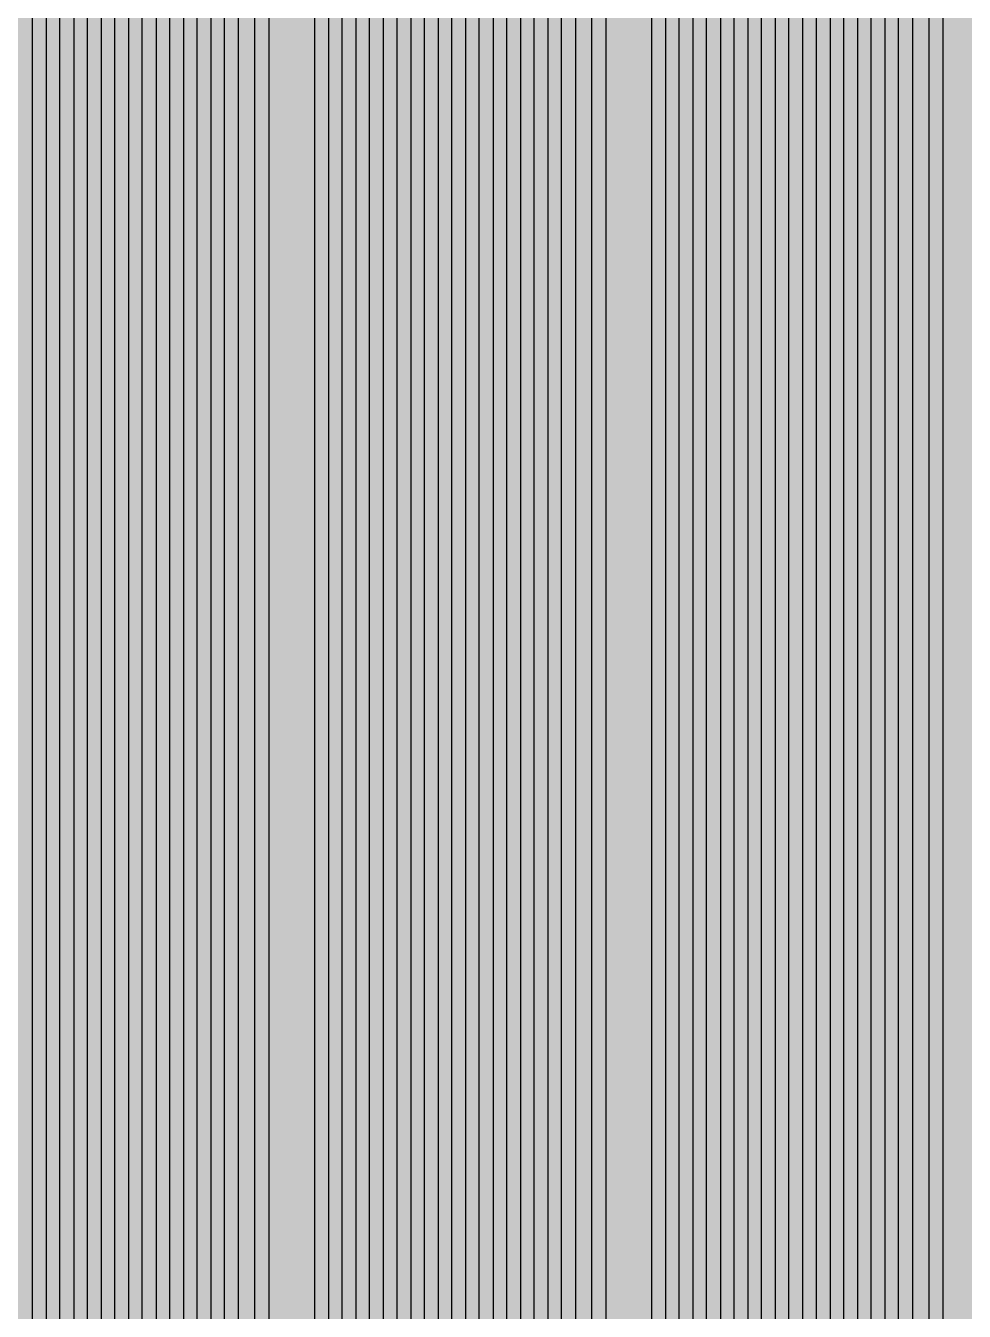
# Model space of a CAD drawing. Header units: metres. Extents: x -7240 to 10960, y -29667 to 1823.
# Drawn here: x 420 to 659.5, y -15233.6 to -14905.6 of the extents above; entities that cross this region are included whole.
import ezdxf

# ---------------------------------------------------------------- set-up
doc = ezdxf.new("R2010")
doc.units = ezdxf.units.M
doc.layers.add('Metal1', color=4, linetype='CONTINUOUS')
doc.layers.add('Polyimide', color=7, linetype='CONTINUOUS')

msp = doc.modelspace()

# ---------------------------------------------------------------- hatches: boundary and pattern name
at = {"layer": 'Polyimide'}
msp.add_hatch(color=7, dxfattribs=at).paths.add_polyline_path([(4088.45, -11806.89), (4098.72, -11851.21), (4115.58, -11893.47), (4138.63, -11932.7), (4167.35, -11967.99), (4201.08, -11998.53), (4239.03, -12023.62), (4280.35, -12042.68), (4349.18, -12073.73), (4413.2, -12113.76), (4471.26, -12162.04), (4522.3, -12217.69), (4565.39, -12279.7), (4599.74, -12346.94), (4624.73, -12418.19), (4639.91, -12492.16), (4645, -12567.5), (4639.91, -12642.84), (4624.73, -12716.8), (4599.74, -12788.06), (4565.39, -12855.3), (4522.3, -12917.31), (4471.26, -12972.96), (4413.2, -13021.24), (4349.18, -13061.27), (4280.35, -13092.32), (4239.03, -13111.38), (4201.08, -13136.47), (4167.35, -13167.01), (4138.63, -13202.3), (4115.58, -13241.52), (4098.72, -13283.78), (4088.45, -13328.11), (4085, -13373.48), (4085, -13567.5), (4099.45, -13861.55), (4142.64, -14152.77), (4214.18, -14438.35), (4313.36, -14715.55), (4439.24, -14981.69), (4590.59, -15234.21), (4765.97, -15470.68), (4963.68, -15688.82), (5181.82, -15886.53), (5418.29, -16061.91), (5670.81, -16213.26), (5936.95, -16339.14), (6214.15, -16438.32), (6499.73, -16509.85), (6790.95, -16553.05), (7085, -16567.5), (9960.38, -16567.5), (10038.79, -16571.35), (10116.45, -16582.87), (10192.6, -16601.95), (10266.52, -16628.4), (10337.49, -16661.96), (10404.83, -16702.32), (10467.89, -16749.09), (10526.06, -16801.81), (10578.78, -16859.98), (10625.55, -16923.04), (10665.91, -16990.38), (10699.48, -17061.35), (10725.93, -17135.27), (10745, -17211.43), (10756.52, -17289.08), (10760.38, -17367.5), (10760.38, -21957.3), (10721.61, -22012.91), (10685.97, -22070.59), (10653.58, -22130.14), (10624.53, -22191.39), (10598.92, -22254.16), (10576.82, -22318.25), (10558.3, -22383.46), (10543.41, -22449.6), (10532.21, -22516.46), (10524.72, -22583.84), (10520.97, -22651.53), (10520.97, -22719.32), (10524.72, -22787.01), (10532.21, -22854.38), (10543.41, -22921.24), (10558.3, -22987.38), (10576.82, -23052.6), (10598.92, -23116.68), (10624.53, -23179.45), (10653.58, -23240.71), (10685.97, -23300.26), (10721.61, -23357.93), (10760.38, -23413.54), (10760.38, -28667.5), (10756.52, -28745.91), (10745, -28823.57), (10725.93, -28899.73), (10699.48, -28973.65), (10665.91, -29044.62), (10625.55, -29111.96), (10578.78, -29175.01), (10526.06, -29233.19), (10467.89, -29285.91), (10404.83, -29332.68), (10337.49, -29373.04), (10266.52, -29406.6), (10192.6, -29433.05), (10116.45, -29452.13), (10038.79, -29463.65), (9960.38, -29467.5), (-6239.63, -29467.5), (-6318.04, -29463.65), (-6395.7, -29452.13), (-6471.85, -29433.05), (-6545.77, -29406.6), (-6616.74, -29373.04), (-6684.08, -29332.68), (-6747.14, -29285.91), (-6805.31, -29233.19), (-6858.03, -29175.01), (-6904.8, -29111.96), (-6945.16, -29044.62), (-6978.73, -28973.65), (-7005.18, -28899.73), (-7024.25, -28823.57), (-7035.77, -28745.91), (-7039.63, -28667.5), (-7039.63, -23426.32), (-6999.36, -23370.07), (-6962.33, -23311.63), (-6928.66, -23251.2), (-6898.45, -23188.96), (-6871.81, -23125.12), (-6848.81, -23059.88), (-6829.53, -22993.44), (-6814.04, -22926.02), (-6802.37, -22857.83), (-6794.57, -22789.09), (-6790.67, -22720.02), (-6790.67, -22650.84), (-6794.57, -22581.77), (-6802.37, -22513.03), (-6814.04, -22444.84), (-6829.53, -22377.42), (-6848.81, -22310.98), (-6871.81, -22245.74), (-6898.45, -22181.89), (-6928.66, -22119.66), (-6962.33, -22059.22), (-6999.36, -22000.79), (-7039.63, -21944.54), (-7039.63, -17367.5), (-7035.77, -17289.08), (-7024.25, -17211.43), (-7005.18, -17135.27), (-6978.73, -17061.35), (-6945.16, -16990.38), (-6904.8, -16923.04), (-6858.03, -16859.98), (-6805.31, -16801.81), (-6747.14, -16749.09), (-6684.08, -16702.32), (-6616.74, -16661.96), (-6545.77, -16628.4), (-6471.85, -16601.95), (-6395.7, -16582.87), (-6318.04, -16571.35), (-6239.63, -16567.5), (-3334, -16567.5), (-3039.95, -16553.05), (-2748.73, -16509.85), (-2463.15, -16438.32), (-2185.95, -16339.14), (-1919.81, -16213.26), (-1667.29, -16061.91), (-1430.82, -15886.53), (-1212.68, -15688.82), (-1014.97, -15470.68), (-839.59, -15234.21), (-688.24, -14981.69), (-562.36, -14715.55), (-463.18, -14438.35), (-391.64, -14152.77), (-348.45, -13861.55), (-334, -13567.5), (-334, -13373.48), (-337.45, -13328.11), (-347.72, -13283.78), (-364.58, -13241.52), (-387.63, -13202.3), (-416.35, -13167.01), (-450.08, -13136.47), (-488.03, -13111.38), (-529.35, -13092.32), (-529.35, -13092.32), (-598.18, -13061.27), (-662.2, -13021.24), (-720.26, -12972.96), (-771.3, -12917.31), (-814.39, -12855.3), (-848.74, -12788.06), (-873.73, -12716.8), (-888.91, -12642.84), (-894, -12567.5), (-888.91, -12492.16), (-873.73, -12418.19), (-848.74, -12346.94), (-814.39, -12279.7), (-771.3, -12217.69), (-720.26, -12162.04), (-662.2, -12113.76), (-598.18, -12073.73), (-529.35, -12042.68), (-488.03, -12023.62), (-450.08, -11998.53), (-416.35, -11967.99), (-387.63, -11932.7), (-364.58, -11893.47), (-347.72, -11851.21), (-337.45, -11806.89), (-334, -11761.52), (-334, -11074.31), (-337.45, -11028.94), (-347.72, -10984.62), (-364.58, -10942.36), (-387.63, -10903.13), (-416.35, -10867.84), (-450.08, -10837.3), (-488.03, -10812.21), (-529.35, -10793.16), (-529.35, -10793.16), (-598.18, -10762.1), (-662.2, -10722.07), (-720.26, -10673.8), (-771.3, -10618.15), (-814.39, -10556.13), (-848.74, -10488.89), (-873.73, -10417.64), (-888.91, -10343.67), (-894, -10268.33), (-888.91, -10192.99), (-873.73, -10119.03), (-848.74, -10047.77), (-814.39, -9980.53), (-771.3, -9918.52), (-720.26, -9862.87), (-662.2, -9814.59), (-598.18, -9774.56), (-529.35, -9743.51), (-488.03, -9724.45), (-450.08, -9699.36), (-416.35, -9668.82), (-387.63, -9633.53), (-364.58, -9594.31), (-347.72, -9552.05), (-337.45, -9507.72), (-334, -9462.35), (-334, -8775.14), (-337.45, -8729.78), (-347.72, -8685.45), (-364.58, -8643.19), (-387.63, -8603.96), (-416.35, -8568.68), (-450.08, -8538.14), (-488.03, -8513.05), (-529.35, -8493.99), (-529.35, -8493.99), (-598.18, -8462.94), (-662.2, -8422.91), (-720.26, -8374.63), (-771.3, -8318.98), (-814.39, -8256.97), (-848.74, -8189.73), (-873.73, -8118.47), (-888.91, -8044.5), (-894, -7969.17), (-888.91, -7893.83), (-873.73, -7819.86), (-848.74, -7748.61), (-814.39, -7681.36), (-771.3, -7619.35), (-720.26, -7563.7), (-662.2, -7515.42), (-598.18, -7475.4), (-529.35, -7444.34), (-529.35, -7444.34), (-488.03, -7425.28), (-450.08, -7400.2), (-416.35, -7369.66), (-387.63, -7334.37), (-364.58, -7295.14), (-347.72, -7252.88), (-337.45, -7208.56), (-334, -7163.19), (-334, -6475.98), (-337.45, -6430.61), (-347.72, -6386.29), (-364.58, -6344.02), (-387.63, -6304.8), (-416.35, -6269.51), (-450.08, -6238.97), (-488.03, -6213.88), (-529.35, -6194.82), (-529.35, -6194.82), (-598.18, -6163.77), (-662.2, -6123.74), (-720.26, -6075.46), (-771.3, -6019.81), (-814.39, -5957.8), (-848.74, -5890.56), (-873.73, -5819.31), (-888.91, -5745.34), (-894, -5670), (-888.91, -5594.66), (-873.73, -5520.69), (-848.74, -5449.44), (-814.39, -5382.2), (-771.3, -5320.19), (-720.26, -5264.54), (-662.2, -5216.26), (-598.18, -5176.23), (-529.35, -5145.18), (-529.35, -5145.18), (-488.03, -5126.12), (-450.08, -5101.03), (-416.35, -5070.49), (-387.63, -5035.2), (-364.58, -4995.98), (-347.72, -4953.71), (-337.45, -4909.39), (-334, -4864.02), (-334, 380), (-334, 1522.5), (-289, 1522.5), (-288.78, 1515.63), (-288.1, 1508.79), (-286.98, 1502.02), (-285.42, 1495.32), (-283.43, 1488.75), (-281.01, 1482.32), (-278.17, 1476.06), (-274.93, 1470), (-271.3, 1464.17), (-267.3, 1458.58), (-262.94, 1453.27), (-258.25, 1448.25), (-253.23, 1443.56), (-247.92, 1439.2), (-242.33, 1435.2), (-236.5, 1431.57), (-230.44, 1428.33), (-224.18, 1425.49), (-217.75, 1423.07), (-211.18, 1421.08), (-204.48, 1419.52), (-197.71, 1418.4), (-190.87, 1417.72), (-184, 1417.5), (-177.13, 1417.72), (-170.29, 1418.4), (-163.52, 1419.52), (-156.82, 1421.08), (-150.25, 1423.07), (-143.82, 1425.49), (-137.56, 1428.33), (-131.5, 1431.57), (-125.67, 1435.2), (-120.08, 1439.2), (-114.77, 1443.56), (-109.75, 1448.25), (-105.06, 1453.27), (-100.7, 1458.58), (-96.7, 1464.17), (-93.07, 1470), (-89.83, 1476.06), (-86.99, 1482.32), (-84.57, 1488.75), (-82.58, 1495.32), (-81.02, 1502.02), (-79.9, 1508.79), (-79.22, 1515.63), (-79, 1522.5), (1786, 1522.5), (3835, 1522.5), (3835.21, 1529.04), (3835.86, 1535.55), (3836.92, 1542.01), (3838.41, 1548.38), (3840.31, 1554.64), (3842.61, 1560.77), (3845.31, 1566.73), (3848.4, 1572.5), (3851.85, 1578.06), (3855.66, 1583.38), (3859.82, 1588.43), (3864.29, 1593.21), (3869.07, 1597.68), (3874.12, 1601.84), (3879.44, 1605.65), (3885, 1609.1), (3890.77, 1612.19), (3896.73, 1614.89), (3902.86, 1617.19), (3909.12, 1619.09), (3915.49, 1620.58), (3921.95, 1621.64), (3928.46, 1622.29), (3935, 1622.5), (3941.54, 1622.29), (3948.05, 1621.64), (3954.51, 1620.58), (3960.88, 1619.09), (3967.14, 1617.19), (3973.27, 1614.89), (3979.23, 1612.19), (3985, 1609.1), (3990.56, 1605.65), (3995.88, 1601.84), (4000.93, 1597.68), (4005.71, 1593.21), (4010.18, 1588.43), (4014.34, 1583.38), (4018.15, 1578.06), (4021.6, 1572.5), (4024.69, 1566.73), (4027.39, 1560.77), (4029.69, 1554.64), (4031.59, 1548.38), (4033.08, 1542.01), (4034.14, 1535.55), (4034.79, 1529.04), (4035, 1522.5), (4085, 1522.5), (4085, 380), (4085, 330), (4085, -4864.02), (4088.45, -4909.39), (4098.72, -4953.71), (4115.58, -4995.98), (4138.63, -5035.2), (4167.35, -5070.49), (4201.08, -5101.03), (4239.03, -5126.12), (4280.35, -5145.18), (4280.35, -5145.18), (4349.18, -5176.23), (4413.2, -5216.26), (4471.26, -5264.54), (4522.3, -5320.19), (4565.39, -5382.2), (4599.74, -5449.44), (4624.73, -5520.69), (4639.91, -5594.66), (4645, -5670), (4639.91, -5745.34), (4624.73, -5819.31), (4599.74, -5890.56), (4565.39, -5957.8), (4522.3, -6019.81), (4471.26, -6075.46), (4413.2, -6123.74), (4349.18, -6163.77), (4280.35, -6194.82), (4239.03, -6213.88), (4201.08, -6238.97), (4167.35, -6269.51), (4138.63, -6304.8), (4115.58, -6344.02), (4098.72, -6386.29), (4088.45, -6430.61), (4085, -6475.98), (4085, -11761.52), (4088.45, -11806.89)])

# ---------------------------------------------------------------- linework, layer by layer
at = {"layer": 'Metal1'}
for points in [[(421.75, -15255.7), (421.75, -15232.85), (421.75, -15209.99), (421.75, -15187.13), (421.75, -15164.27), (421.75, -15141.42), (421.75, -15118.56), (421.75, -15095.7), (421.75, -15072.85), (421.75, -15049.99), (421.75, -15027.13), (421.75, -15004.28), (421.75, -14981.42), (421.75, -14958.56), (421.75, -14935.71), (421.75, -14912.85), (421.75, -14889.99)], [(425.25, -14889.99), (425.25, -14912.85), (425.25, -14935.71), (425.25, -14958.56), (425.25, -14981.42), (425.25, -15004.28), (425.25, -15027.13), (425.25, -15049.99), (425.25, -15072.85), (425.25, -15095.7), (425.25, -15118.56), (425.25, -15141.42), (425.25, -15164.27), (425.25, -15187.13), (425.25, -15209.99), (425.25, -15232.85), (425.25, -15255.7)], [(428.75, -15255.7), (428.75, -15232.85), (428.75, -15209.99), (428.75, -15187.13), (428.75, -15164.27), (428.75, -15141.42), (428.75, -15118.56), (428.75, -15095.7), (428.75, -15072.85), (428.75, -15049.99), (428.75, -15027.13), (428.75, -15004.28), (428.75, -14981.42), (428.75, -14958.56), (428.75, -14935.71), (428.75, -14912.85), (428.75, -14889.99)], [(432.25, -14889.99), (432.25, -14912.85), (432.25, -14935.71), (432.25, -14958.56), (432.25, -14981.42), (432.25, -15004.28), (432.25, -15027.13), (432.25, -15049.99), (432.25, -15072.85), (432.25, -15095.7), (432.25, -15118.56), (432.25, -15141.42), (432.25, -15164.27), (432.25, -15187.13), (432.25, -15209.99), (432.25, -15232.85), (432.25, -15255.7)], [(435.75, -15255.7), (435.75, -15232.85), (435.75, -15209.99), (435.75, -15187.13), (435.75, -15164.27), (435.75, -15141.42), (435.75, -15118.56), (435.75, -15095.7), (435.75, -15072.85), (435.75, -15049.99), (435.75, -15027.13), (435.75, -15004.28), (435.75, -14981.42), (435.75, -14958.56), (435.75, -14935.71), (435.75, -14912.85), (435.75, -14889.99)], [(439.25, -14889.99), (439.25, -14912.85), (439.25, -14935.71), (439.25, -14958.56), (439.25, -14981.42), (439.25, -15004.28), (439.25, -15027.13), (439.25, -15049.99), (439.25, -15072.85), (439.25, -15095.7), (439.25, -15118.56), (439.25, -15141.42), (439.25, -15164.27), (439.25, -15187.13), (439.25, -15209.99), (439.25, -15232.85), (439.25, -15255.7)], [(442.75, -15255.7), (442.75, -15232.85), (442.75, -15209.99), (442.75, -15187.13), (442.75, -15164.27), (442.75, -15141.42), (442.75, -15118.56), (442.75, -15095.7), (442.75, -15072.85), (442.75, -15049.99), (442.75, -15027.13), (442.75, -15004.28), (442.75, -14981.42), (442.75, -14958.56), (442.75, -14935.71), (442.75, -14912.85), (442.75, -14889.99)], [(446.25, -14889.99), (446.25, -14912.85), (446.25, -14935.71), (446.25, -14958.56), (446.25, -14981.42), (446.25, -15004.28), (446.25, -15027.13), (446.25, -15049.99), (446.25, -15072.85), (446.25, -15095.7), (446.25, -15118.56), (446.25, -15141.42), (446.25, -15164.27), (446.25, -15187.13), (446.25, -15209.99), (446.25, -15232.85), (446.25, -15255.7)], [(449.75, -15255.7), (449.75, -15232.85), (449.75, -15209.99), (449.75, -15187.13), (449.75, -15164.27), (449.75, -15141.42), (449.75, -15118.56), (449.75, -15095.7), (449.75, -15072.85), (449.75, -15049.99), (449.75, -15027.13), (449.75, -15004.28), (449.75, -14981.42), (449.75, -14958.56), (449.75, -14935.71), (449.75, -14912.85), (449.75, -14889.99)], [(453.25, -14889.99), (453.25, -14912.85), (453.25, -14935.71), (453.25, -14958.56), (453.25, -14981.42), (453.25, -15004.28), (453.25, -15027.13), (453.25, -15049.99), (453.25, -15072.85), (453.25, -15095.7), (453.25, -15118.56), (453.25, -15141.42), (453.25, -15164.27), (453.25, -15187.13), (453.25, -15209.99), (453.25, -15232.85), (453.25, -15255.7)], [(456.75, -15255.7), (456.75, -15232.85), (456.75, -15209.99), (456.75, -15187.13), (456.75, -15164.27), (456.75, -15141.42), (456.75, -15118.56), (456.75, -15095.7), (456.75, -15072.85), (456.75, -15049.99), (456.75, -15027.13), (456.75, -15004.28), (456.75, -14981.42), (456.75, -14958.56), (456.75, -14935.71), (456.75, -14912.85), (456.75, -14889.99)], [(460.25, -14889.99), (460.25, -14912.85), (460.25, -14935.71), (460.25, -14958.56), (460.25, -14981.42), (460.25, -15004.28), (460.25, -15027.13), (460.25, -15049.99), (460.25, -15072.85), (460.25, -15095.7), (460.25, -15118.56), (460.25, -15141.42), (460.25, -15164.27), (460.25, -15187.13), (460.25, -15209.99), (460.25, -15232.85), (460.25, -15255.7)], [(463.75, -15255.7), (463.75, -15232.85), (463.75, -15209.99), (463.75, -15187.13), (463.75, -15164.27), (463.75, -15141.42), (463.75, -15118.56), (463.75, -15095.7), (463.75, -15072.85), (463.75, -15049.99), (463.75, -15027.13), (463.75, -15004.28), (463.75, -14981.42), (463.75, -14958.56), (463.75, -14935.71), (463.75, -14912.85), (463.75, -14889.99)], [(467.25, -14889.99), (467.25, -14912.85), (467.25, -14935.71), (467.25, -14958.56), (467.25, -14981.42), (467.25, -15004.28), (467.25, -15027.13), (467.25, -15049.99), (467.25, -15072.85), (467.25, -15095.7), (467.25, -15118.56), (467.25, -15141.42), (467.25, -15164.27), (467.25, -15187.13), (467.25, -15209.99), (467.25, -15232.85), (467.25, -15255.7)], [(470.75, -15255.7), (470.75, -15232.85), (470.75, -15209.99), (470.75, -15187.13), (470.75, -15164.27), (470.75, -15141.42), (470.75, -15118.56), (470.75, -15095.7), (470.75, -15072.85), (470.75, -15049.99), (470.75, -15027.13), (470.75, -15004.28), (470.75, -14981.42), (470.75, -14958.56), (470.75, -14935.71), (470.75, -14912.85), (470.75, -14889.99)], [(474.25, -14889.99), (474.25, -14912.85), (474.25, -14935.71), (474.25, -14958.56), (474.25, -14981.42), (474.25, -15004.28), (474.25, -15027.13), (474.25, -15049.99), (474.25, -15072.85), (474.25, -15095.7), (474.25, -15118.56), (474.25, -15141.42), (474.25, -15164.27), (474.25, -15187.13), (474.25, -15209.99), (474.25, -15232.85), (474.25, -15255.7)], [(478.5, -15255.7), (478.5, -15232.85), (478.5, -15209.99), (478.5, -15187.13), (478.5, -15164.27), (478.5, -15141.42), (478.5, -15118.56), (478.5, -15095.7), (478.5, -15072.85), (478.5, -15049.99), (478.5, -15027.13), (478.5, -15004.28), (478.5, -14981.42), (478.5, -14958.56), (478.5, -14935.71), (478.5, -14912.85), (478.5, -14889.99)], [(482, -14889.99), (482, -14912.85), (482, -14935.71), (482, -14958.56), (482, -14981.42), (482, -15004.28), (482, -15027.13), (482, -15049.99), (482, -15072.85), (482, -15095.7), (482, -15118.56), (482, -15141.42), (482, -15164.27), (482, -15187.13), (482, -15209.99), (482, -15232.85), (482, -15255.7)], [(493.75, -15255.7), (493.75, -15232.85), (493.75, -15209.99), (493.75, -15187.13), (493.75, -15164.27), (493.75, -15141.42), (493.75, -15118.56), (493.75, -15095.7), (493.75, -15072.85), (493.75, -15049.99), (493.75, -15027.13), (493.75, -15004.28), (493.75, -14981.42), (493.75, -14958.56), (493.75, -14935.71), (493.75, -14912.85), (493.75, -14889.99)], [(497.25, -14889.99), (497.25, -14912.85), (497.25, -14935.71), (497.25, -14958.56), (497.25, -14981.42), (497.25, -15004.28), (497.25, -15027.13), (497.25, -15049.99), (497.25, -15072.85), (497.25, -15095.7), (497.25, -15118.56), (497.25, -15141.42), (497.25, -15164.27), (497.25, -15187.13), (497.25, -15209.99), (497.25, -15232.85), (497.25, -15255.7)], [(500.75, -15255.7), (500.75, -15232.85), (500.75, -15209.99), (500.75, -15187.13), (500.75, -15164.27), (500.75, -15141.42), (500.75, -15118.56), (500.75, -15095.7), (500.75, -15072.85), (500.75, -15049.99), (500.75, -15027.13), (500.75, -15004.28), (500.75, -14981.42), (500.75, -14958.56), (500.75, -14935.71), (500.75, -14912.85), (500.75, -14889.99)], [(504.25, -14889.99), (504.25, -14912.85), (504.25, -14935.71), (504.25, -14958.56), (504.25, -14981.42), (504.25, -15004.28), (504.25, -15027.13), (504.25, -15049.99), (504.25, -15072.85), (504.25, -15095.7), (504.25, -15118.56), (504.25, -15141.42), (504.25, -15164.27), (504.25, -15187.13), (504.25, -15209.99), (504.25, -15232.85), (504.25, -15255.7)], [(507.75, -15255.7), (507.75, -15232.85), (507.75, -15209.99), (507.75, -15187.13), (507.75, -15164.27), (507.75, -15141.42), (507.75, -15118.56), (507.75, -15095.7), (507.75, -15072.85), (507.75, -15049.99), (507.75, -15027.13), (507.75, -15004.28), (507.75, -14981.42), (507.75, -14958.56), (507.75, -14935.71), (507.75, -14912.85), (507.75, -14889.99)], [(511.25, -14889.99), (511.25, -14912.85), (511.25, -14935.71), (511.25, -14958.56), (511.25, -14981.42), (511.25, -15004.28), (511.25, -15027.13), (511.25, -15049.99), (511.25, -15072.85), (511.25, -15095.7), (511.25, -15118.56), (511.25, -15141.42), (511.25, -15164.27), (511.25, -15187.13), (511.25, -15209.99), (511.25, -15232.85), (511.25, -15255.7)], [(514.75, -15255.7), (514.75, -15232.85), (514.75, -15209.99), (514.75, -15187.13), (514.75, -15164.27), (514.75, -15141.42), (514.75, -15118.56), (514.75, -15095.7), (514.75, -15072.85), (514.75, -15049.99), (514.75, -15027.13), (514.75, -15004.28), (514.75, -14981.42), (514.75, -14958.56), (514.75, -14935.71), (514.75, -14912.85), (514.75, -14889.99)], [(518.25, -14889.99), (518.25, -14912.85), (518.25, -14935.71), (518.25, -14958.56), (518.25, -14981.42), (518.25, -15004.28), (518.25, -15027.13), (518.25, -15049.99), (518.25, -15072.85), (518.25, -15095.7), (518.25, -15118.56), (518.25, -15141.42), (518.25, -15164.27), (518.25, -15187.13), (518.25, -15209.99), (518.25, -15232.85), (518.25, -15255.7)], [(521.75, -15255.7), (521.75, -15232.85), (521.75, -15209.99), (521.75, -15187.13), (521.75, -15164.27), (521.75, -15141.42), (521.75, -15118.56), (521.75, -15095.7), (521.75, -15072.85), (521.75, -15049.99), (521.75, -15027.13), (521.75, -15004.28), (521.75, -14981.42), (521.75, -14958.56), (521.75, -14935.71), (521.75, -14912.85), (521.75, -14889.99)], [(525.25, -14889.99), (525.25, -14912.85), (525.25, -14935.71), (525.25, -14958.56), (525.25, -14981.42), (525.25, -15004.28), (525.25, -15027.13), (525.25, -15049.99), (525.25, -15072.85), (525.25, -15095.7), (525.25, -15118.56), (525.25, -15141.42), (525.25, -15164.27), (525.25, -15187.13), (525.25, -15209.99), (525.25, -15232.85), (525.25, -15255.7)], [(528.75, -15255.7), (528.75, -15232.85), (528.75, -15209.99), (528.75, -15187.13), (528.75, -15164.27), (528.75, -15141.42), (528.75, -15118.56), (528.75, -15095.7), (528.75, -15072.85), (528.75, -15049.99), (528.75, -15027.13), (528.75, -15004.28), (528.75, -14981.42), (528.75, -14958.56), (528.75, -14935.71), (528.75, -14912.85), (528.75, -14889.99)], [(532.25, -14889.99), (532.25, -14912.85), (532.25, -14935.71), (532.25, -14958.56), (532.25, -14981.42), (532.25, -15004.28), (532.25, -15027.13), (532.25, -15049.99), (532.25, -15072.85), (532.25, -15095.7), (532.25, -15118.56), (532.25, -15141.42), (532.25, -15164.27), (532.25, -15187.13), (532.25, -15209.99), (532.25, -15232.85), (532.25, -15255.7)], [(535.75, -15255.7), (535.75, -15232.85), (535.75, -15209.99), (535.75, -15187.13), (535.75, -15164.27), (535.75, -15141.42), (535.75, -15118.56), (535.75, -15095.7), (535.75, -15072.85), (535.75, -15049.99), (535.75, -15027.13), (535.75, -15004.28), (535.75, -14981.42), (535.75, -14958.56), (535.75, -14935.71), (535.75, -14912.85), (535.75, -14889.99)], [(539.25, -14889.99), (539.25, -14912.85), (539.25, -14935.71), (539.25, -14958.56), (539.25, -14981.42), (539.25, -15004.28), (539.25, -15027.13), (539.25, -15049.99), (539.25, -15072.85), (539.25, -15095.7), (539.25, -15118.56), (539.25, -15141.42), (539.25, -15164.27), (539.25, -15187.13), (539.25, -15209.99), (539.25, -15232.85), (539.25, -15255.7)], [(542.75, -15255.7), (542.75, -15232.85), (542.75, -15209.99), (542.75, -15187.13), (542.75, -15164.27), (542.75, -15141.42), (542.75, -15118.56), (542.75, -15095.7), (542.75, -15072.85), (542.75, -15049.99), (542.75, -15027.13), (542.75, -15004.28), (542.75, -14981.42), (542.75, -14958.56), (542.75, -14935.71), (542.75, -14912.85), (542.75, -14889.99)], [(546.25, -14889.99), (546.25, -14912.85), (546.25, -14935.71), (546.25, -14958.56), (546.25, -14981.42), (546.25, -15004.28), (546.25, -15027.13), (546.25, -15049.99), (546.25, -15072.85), (546.25, -15095.7), (546.25, -15118.56), (546.25, -15141.42), (546.25, -15164.27), (546.25, -15187.13), (546.25, -15209.99), (546.25, -15232.85), (546.25, -15255.7)], [(549.75, -15255.7), (549.75, -15232.85), (549.75, -15209.99), (549.75, -15187.13), (549.75, -15164.27), (549.75, -15141.42), (549.75, -15118.56), (549.75, -15095.7), (549.75, -15072.85), (549.75, -15049.99), (549.75, -15027.13), (549.75, -15004.28), (549.75, -14981.42), (549.75, -14958.56), (549.75, -14935.71), (549.75, -14912.85), (549.75, -14889.99)], [(553.25, -14889.99), (553.25, -14912.85), (553.25, -14935.71), (553.25, -14958.56), (553.25, -14981.42), (553.25, -15004.28), (553.25, -15027.13), (553.25, -15049.99), (553.25, -15072.85), (553.25, -15095.7), (553.25, -15118.56), (553.25, -15141.42), (553.25, -15164.27), (553.25, -15187.13), (553.25, -15209.99), (553.25, -15232.85), (553.25, -15255.7)], [(556.75, -15255.7), (556.75, -15232.85), (556.75, -15209.99), (556.75, -15187.13), (556.75, -15164.27), (556.75, -15141.42), (556.75, -15118.56), (556.75, -15095.7), (556.75, -15072.85), (556.75, -15049.99), (556.75, -15027.13), (556.75, -15004.28), (556.75, -14981.42), (556.75, -14958.56), (556.75, -14935.71), (556.75, -14912.85), (556.75, -14889.99)], [(560.25, -14889.99), (560.25, -14912.85), (560.25, -14935.71), (560.25, -14958.56), (560.25, -14981.42), (560.25, -15004.28), (560.25, -15027.13), (560.25, -15049.99), (560.25, -15072.85), (560.25, -15095.7), (560.25, -15118.56), (560.25, -15141.42), (560.25, -15164.27), (560.25, -15187.13), (560.25, -15209.99), (560.25, -15232.85), (560.25, -15255.7)], [(564.5, -15255.7), (564.5, -15232.85), (564.5, -15209.99), (564.5, -15187.13), (564.5, -15164.27), (564.5, -15141.42), (564.5, -15118.56), (564.5, -15095.7), (564.5, -15072.85), (564.5, -15049.99), (564.5, -15027.13), (564.5, -15004.28), (564.5, -14981.42), (564.5, -14958.56), (564.5, -14935.71), (564.5, -14912.85), (564.5, -14889.99)], [(568, -14889.99), (568, -14912.85), (568, -14935.71), (568, -14958.56), (568, -14981.42), (568, -15004.28), (568, -15027.13), (568, -15049.99), (568, -15072.85), (568, -15095.7), (568, -15118.56), (568, -15141.42), (568, -15164.27), (568, -15187.13), (568, -15209.99), (568, -15232.85), (568, -15255.7)], [(579.75, -15255.7), (579.75, -15232.85), (579.75, -15209.99), (579.75, -15187.13), (579.75, -15164.27), (579.75, -15141.42), (579.75, -15118.56), (579.75, -15095.7), (579.75, -15072.85), (579.75, -15049.99), (579.75, -15027.13), (579.75, -15004.28), (579.75, -14981.42), (579.75, -14958.56), (579.75, -14935.71), (579.75, -14912.85), (579.75, -14889.99)], [(583.25, -14889.99), (583.25, -14912.85), (583.25, -14935.71), (583.25, -14958.56), (583.25, -14981.42), (583.25, -15004.28), (583.25, -15027.13), (583.25, -15049.99), (583.25, -15072.85), (583.25, -15095.7), (583.25, -15118.56), (583.25, -15141.42), (583.25, -15164.27), (583.25, -15187.13), (583.25, -15209.99), (583.25, -15232.85), (583.25, -15255.7)], [(586.75, -15255.7), (586.75, -15232.85), (586.75, -15209.99), (586.75, -15187.13), (586.75, -15164.27), (586.75, -15141.42), (586.75, -15118.56), (586.75, -15095.7), (586.75, -15072.85), (586.75, -15049.99), (586.75, -15027.13), (586.75, -15004.28), (586.75, -14981.42), (586.75, -14958.56), (586.75, -14935.71), (586.75, -14912.85), (586.75, -14889.99)], [(590.25, -14889.99), (590.25, -14912.85), (590.25, -14935.71), (590.25, -14958.56), (590.25, -14981.42), (590.25, -15004.28), (590.25, -15027.13), (590.25, -15049.99), (590.25, -15072.85), (590.25, -15095.7), (590.25, -15118.56), (590.25, -15141.42), (590.25, -15164.27), (590.25, -15187.13), (590.25, -15209.99), (590.25, -15232.85), (590.25, -15255.7)], [(593.75, -15255.7), (593.75, -15232.85), (593.75, -15209.99), (593.75, -15187.13), (593.75, -15164.27), (593.75, -15141.42), (593.75, -15118.56), (593.75, -15095.7), (593.75, -15072.85), (593.75, -15049.99), (593.75, -15027.13), (593.75, -15004.28), (593.75, -14981.42), (593.75, -14958.56), (593.75, -14935.71), (593.75, -14912.85), (593.75, -14889.99)], [(597.25, -14889.99), (597.25, -14912.85), (597.25, -14935.71), (597.25, -14958.56), (597.25, -14981.42), (597.25, -15004.28), (597.25, -15027.13), (597.25, -15049.99), (597.25, -15072.85), (597.25, -15095.7), (597.25, -15118.56), (597.25, -15141.42), (597.25, -15164.27), (597.25, -15187.13), (597.25, -15209.99), (597.25, -15232.85), (597.25, -15255.7)], [(600.75, -15255.7), (600.75, -15232.85), (600.75, -15209.99), (600.75, -15187.13), (600.75, -15164.27), (600.75, -15141.42), (600.75, -15118.56), (600.75, -15095.7), (600.75, -15072.85), (600.75, -15049.99), (600.75, -15027.13), (600.75, -15004.28), (600.75, -14981.42), (600.75, -14958.56), (600.75, -14935.71), (600.75, -14912.85), (600.75, -14889.99)], [(604.25, -14889.99), (604.25, -14912.85), (604.25, -14935.71), (604.25, -14958.56), (604.25, -14981.42), (604.25, -15004.28), (604.25, -15027.13), (604.25, -15049.99), (604.25, -15072.85), (604.25, -15095.7), (604.25, -15118.56), (604.25, -15141.42), (604.25, -15164.27), (604.25, -15187.13), (604.25, -15209.99), (604.25, -15232.85), (604.25, -15255.7)], [(607.75, -15255.7), (607.75, -15232.85), (607.75, -15209.99), (607.75, -15187.13), (607.75, -15164.27), (607.75, -15141.42), (607.75, -15118.56), (607.75, -15095.7), (607.75, -15072.85), (607.75, -15049.99), (607.75, -15027.13), (607.75, -15004.28), (607.75, -14981.42), (607.75, -14958.56), (607.75, -14935.71), (607.75, -14912.85), (607.75, -14889.99)], [(611.25, -14889.99), (611.25, -14912.85), (611.25, -14935.71), (611.25, -14958.56), (611.25, -14981.42), (611.25, -15004.28), (611.25, -15027.13), (611.25, -15049.99), (611.25, -15072.85), (611.25, -15095.7), (611.25, -15118.56), (611.25, -15141.42), (611.25, -15164.27), (611.25, -15187.13), (611.25, -15209.99), (611.25, -15232.85), (611.25, -15255.7)], [(614.75, -15255.7), (614.75, -15232.85), (614.75, -15209.99), (614.75, -15187.13), (614.75, -15164.27), (614.75, -15141.42), (614.75, -15118.56), (614.75, -15095.7), (614.75, -15072.85), (614.75, -15049.99), (614.75, -15027.13), (614.75, -15004.28), (614.75, -14981.42), (614.75, -14958.56), (614.75, -14935.71), (614.75, -14912.85), (614.75, -14889.99)], [(618.25, -14889.99), (618.25, -14912.85), (618.25, -14935.71), (618.25, -14958.56), (618.25, -14981.42), (618.25, -15004.28), (618.25, -15027.13), (618.25, -15049.99), (618.25, -15072.85), (618.25, -15095.7), (618.25, -15118.56), (618.25, -15141.42), (618.25, -15164.27), (618.25, -15187.13), (618.25, -15209.99), (618.25, -15232.85), (618.25, -15255.7)], [(621.75, -15255.7), (621.75, -15232.85), (621.75, -15209.99), (621.75, -15187.13), (621.75, -15164.27), (621.75, -15141.42), (621.75, -15118.56), (621.75, -15095.7), (621.75, -15072.85), (621.75, -15049.99), (621.75, -15027.13), (621.75, -15004.28), (621.75, -14981.42), (621.75, -14958.56), (621.75, -14935.71), (621.75, -14912.85), (621.75, -14889.99)], [(625.25, -14889.99), (625.25, -14912.85), (625.25, -14935.71), (625.25, -14958.56), (625.25, -14981.42), (625.25, -15004.28), (625.25, -15027.13), (625.25, -15049.99), (625.25, -15072.85), (625.25, -15095.7), (625.25, -15118.56), (625.25, -15141.42), (625.25, -15164.27), (625.25, -15187.13), (625.25, -15209.99), (625.25, -15232.85), (625.25, -15255.7)], [(628.75, -15255.7), (628.75, -15232.85), (628.75, -15209.99), (628.75, -15187.13), (628.75, -15164.27), (628.75, -15141.42), (628.75, -15118.56), (628.75, -15095.7), (628.75, -15072.85), (628.75, -15049.99), (628.75, -15027.13), (628.75, -15004.28), (628.75, -14981.42), (628.75, -14958.56), (628.75, -14935.71), (628.75, -14912.85), (628.75, -14889.99)], [(632.25, -14889.99), (632.25, -14912.85), (632.25, -14935.71), (632.25, -14958.56), (632.25, -14981.42), (632.25, -15004.28), (632.25, -15027.13), (632.25, -15049.99), (632.25, -15072.85), (632.25, -15095.7), (632.25, -15118.56), (632.25, -15141.42), (632.25, -15164.27), (632.25, -15187.13), (632.25, -15209.99), (632.25, -15232.85), (632.25, -15255.7)], [(635.75, -15255.7), (635.75, -15232.85), (635.75, -15209.99), (635.75, -15187.13), (635.75, -15164.27), (635.75, -15141.42), (635.75, -15118.56), (635.75, -15095.7), (635.75, -15072.85), (635.75, -15049.99), (635.75, -15027.13), (635.75, -15004.28), (635.75, -14981.42), (635.75, -14958.56), (635.75, -14935.71), (635.75, -14912.85), (635.75, -14889.99)], [(639.25, -14889.99), (639.25, -14912.85), (639.25, -14935.71), (639.25, -14958.56), (639.25, -14981.42), (639.25, -15004.28), (639.25, -15027.13), (639.25, -15049.99), (639.25, -15072.85), (639.25, -15095.7), (639.25, -15118.56), (639.25, -15141.42), (639.25, -15164.27), (639.25, -15187.13), (639.25, -15209.99), (639.25, -15232.85), (639.25, -15255.7)], [(642.75, -15255.7), (642.75, -15232.85), (642.75, -15209.99), (642.75, -15187.13), (642.75, -15164.27), (642.75, -15141.42), (642.75, -15118.56), (642.75, -15095.7), (642.75, -15072.85), (642.75, -15049.99), (642.75, -15027.13), (642.75, -15004.28), (642.75, -14981.42), (642.75, -14958.56), (642.75, -14935.71), (642.75, -14912.85), (642.75, -14889.99)], [(646.25, -14889.99), (646.25, -14912.85), (646.25, -14935.71), (646.25, -14958.56), (646.25, -14981.42), (646.25, -15004.28), (646.25, -15027.13), (646.25, -15049.99), (646.25, -15072.85), (646.25, -15095.7), (646.25, -15118.56), (646.25, -15141.42), (646.25, -15164.27), (646.25, -15187.13), (646.25, -15209.99), (646.25, -15232.85), (646.25, -15255.7)], [(650.5, -15255.7), (650.5, -15232.85), (650.5, -15209.99), (650.5, -15187.13), (650.5, -15164.27), (650.5, -15141.42), (650.5, -15118.56), (650.5, -15095.7), (650.5, -15072.85), (650.5, -15049.99), (650.5, -15027.13), (650.5, -15004.28), (650.5, -14981.42), (650.5, -14958.56), (650.5, -14935.71), (650.5, -14912.85), (650.5, -14889.99)], [(654, -14889.99), (654, -14912.85), (654, -14935.71), (654, -14958.56), (654, -14981.42), (654, -15004.28), (654, -15027.13), (654, -15049.99), (654, -15072.85), (654, -15095.7), (654, -15118.56), (654, -15141.42), (654, -15164.27), (654, -15187.13), (654, -15209.99), (654, -15232.85), (654, -15255.7)]]:
    msp.add_lwpolyline(points, dxfattribs=at)

doc.saveas('drawing.dxf')
